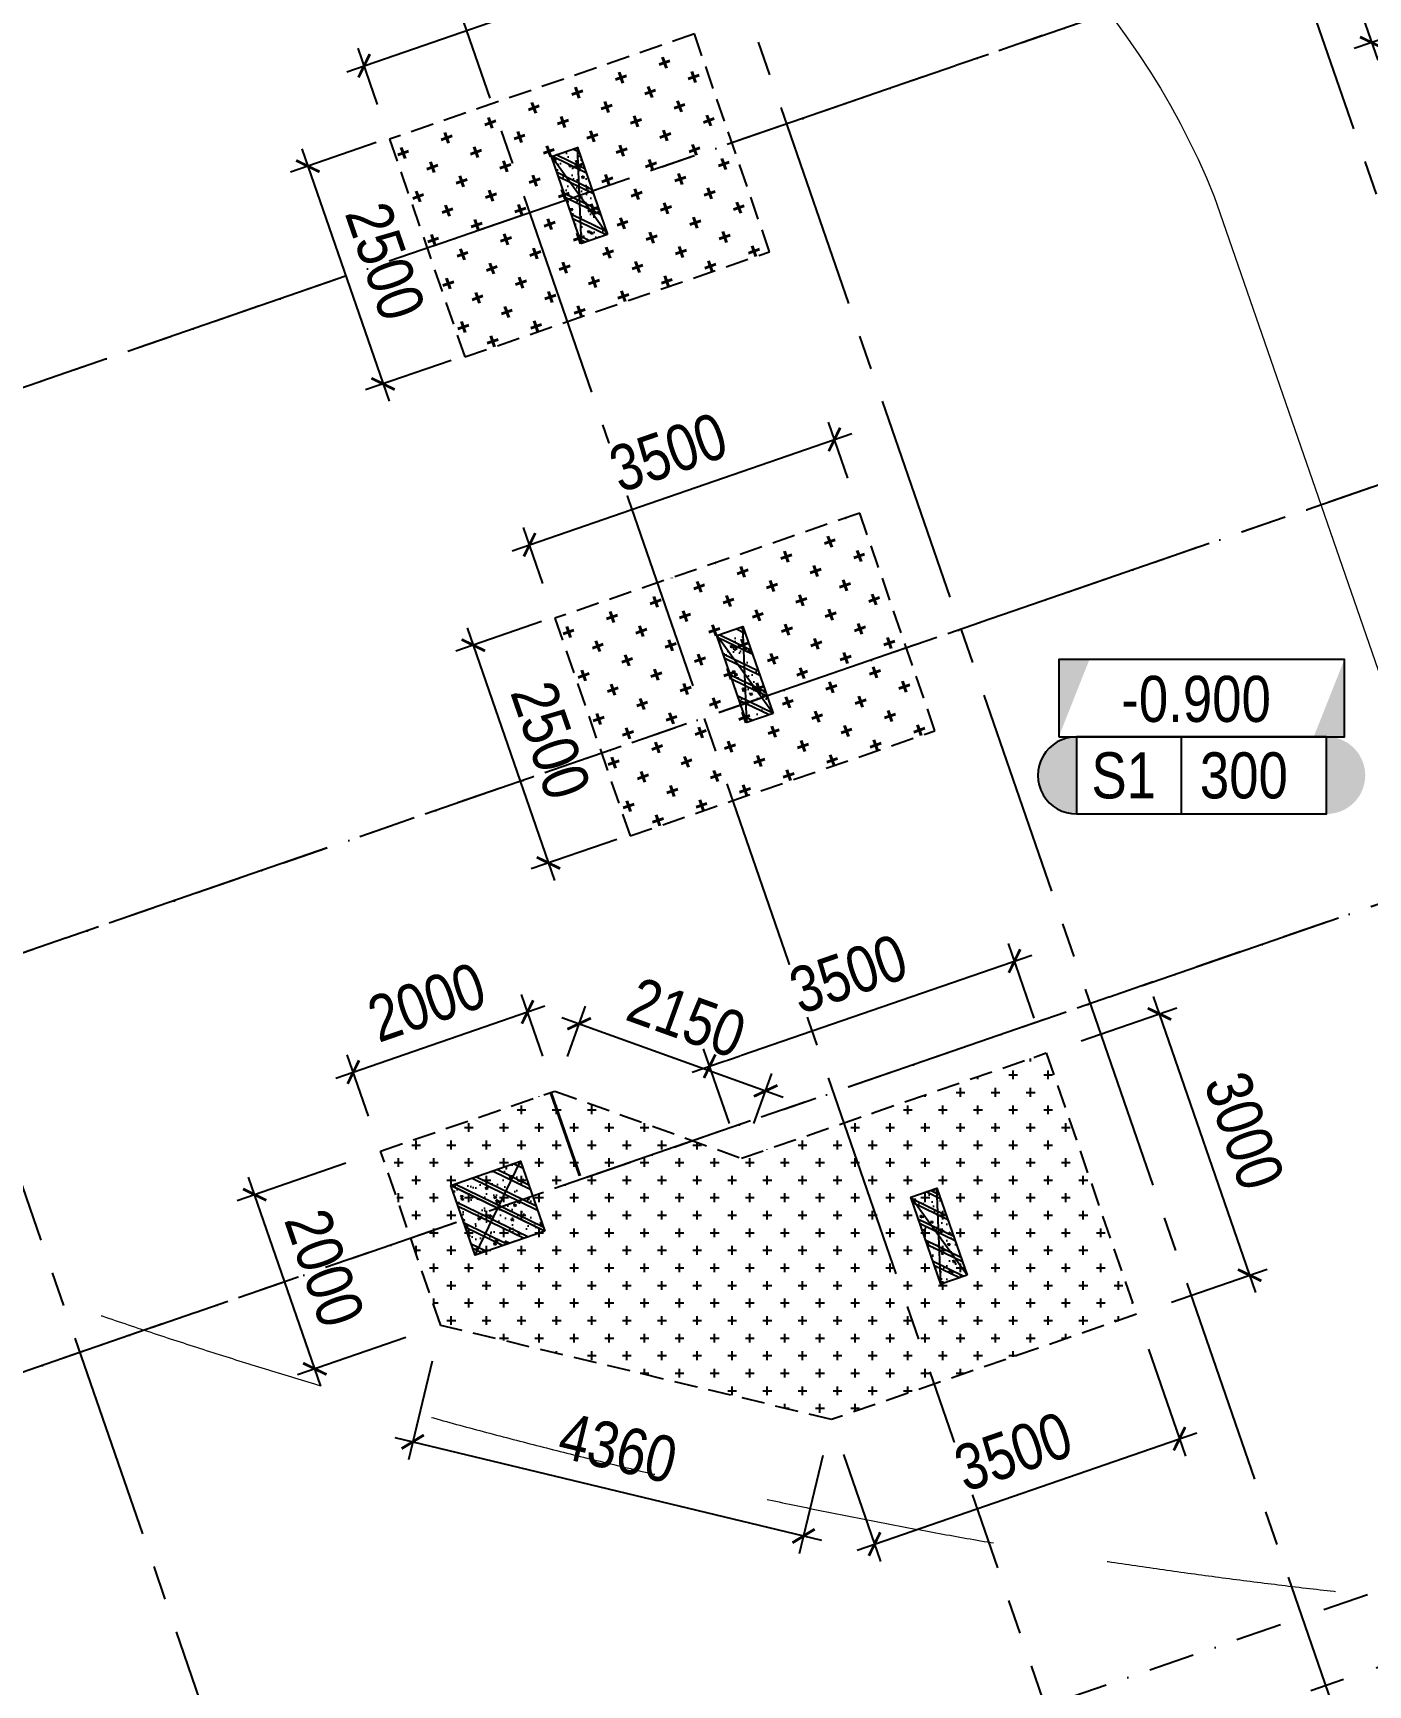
# Model space of a CAD drawing. Header units: millimetres. Extents: x -1534340 to 1713810, y -1348191 to 1114081.
# Drawn here: x 1263056 to 1277542, y -337043 to -319114 of the extents above; entities that cross this region are included whole.
import ezdxf
from ezdxf.enums import TextEntityAlignment as Align

# ---------------------------------------------------------------- set-up
doc = ezdxf.new("R2010")
doc.units = ezdxf.units.MM
doc.header["$LTSCALE"] = 100
doc.header["$PDMODE"] = 32
doc.header["$PDSIZE"] = 2.5
for name, pattern in [('CENTER2', [1.125, 0.75, -0.125, 0.125, -0.125]), ('DASHED', [4.5, 3, -1.5]), ('HIDDEN', [0.375, 0.25, -0.125]), ('xref.asix of  podium$0$xref.asix of  podium$0$DASHDOT', [1, 0.5, -0.25, 0, -0.25]), ('Xref.Asix of Basement B2$0$HIDDEN', [0.375, 0.25, -0.125])]:
    doc.linetypes.add(name, pattern=pattern)
for name, color, linetype, lineweight in [('0-Hatch', 250, 'Continuous', 40), ('KC-Tencaukien', 9, 'Continuous', 15), ('KT-Net thay', 7, 'Continuous', 15)]:
    doc.layers.add(name, color=color, linetype=linetype, lineweight=lineweight)
for name, color, linetype in [('0-khuat', 3, 'HIDDEN'), ('A-GLAZ', 135, 'Continuous'), ('ccu11-Khuat', 9, 'DASHED'), ('ccu11-Manh', 8, 'Continuous'), ('ccu12-Chidan', 9, 'Continuous'), ('ccu12-Hatch', 250, 'Continuous'), ('ccu12-Manh', 8, 'Continuous'), ('ccu12-Thay', 7, 'Continuous'), ('ccu12-Truc', 13, 'CENTER2'), ('KC2-DIM', 251, 'Continuous'), ('xref.asix of  podium$0$xref.asix of  podium$0$KT-Kich thuoc', 9, 'Continuous'), ('xref.asix of  podium$0$xref.asix of  podium$0$KT-Luoi truc South Tower', 8, 'xref.asix of  podium$0$xref.asix of  podium$0$DASHDOT'), ('Xref.Asix of Basement B2$0$Xref.Asix of Basement$0$KT-Net cot vach', 6, 'Continuous')]:
    doc.layers.add(name, color=color, linetype=linetype)
doc.layers.add('Xref.Asix of Basement B2$0$KT-Chi gioi XD', color=7, linetype='Xref.Asix of Basement B2$0$HIDDEN', true_color=0x0066cc)
doc.styles.add('Arial Narrow', font='ARIALN.TTF')
doc.dimstyles.new('ccu12-200', dxfattribs={"dimscale": 200, "dimtxt": 2.5, "dimasz": 1, "dimexe": 1, "dimexo": 2, "dimgap": 1, "dimtad": 1, "dimdec": 0, "dimrnd": 5, "dimdsep": 46, "dimtxsty": 'Arial Narrow', "dimblk": 'ARCHTICK', "dimcen": -1, "dimdle": 1, "dimclrd": 256, "dimclre": 256, "dimclrt": 3, "dimadec": 0, "dimazin": 2, "dimtfac": 0.1, "dimtdec": 0, "dimtmove": 0, "dimatfit": 1, "dimldrblk": 'ARCHTICK', "dimfxl": 1, "dimtvp": 0.8333333333333334, "dimtolj": 1, "dimtzin": 12, "dimarcsym": 0})
pattern_1 = [(49.99999999999999, (-650.0000000000126, 1049.999999999997), (286.9040730403014, -25.10085399303804), [30, -330]), (355, (-650.0000000000126, 1049.999999999997), (-55.50053344520001, 300.8768534800047), [24, -264]), (100.4514, (-626.0913280000126, 1047.908263999997), (231.4037526856086, 275.7758168243814), [25.496076, -280.4568448]), (46.18420000000001, (-650.0000000000126, 1129.999999999997), (426.8964194502578, -66.20760573160723), [45, -495]), (96.6356, (-614.4253020000125, 1124.482677199996), (373.8650822194813, 389.6471483601767), [38.2441152, -420.6852]), (351.1842, (-650.0000000000126, 1129.999999999997), (373.8647780534509, 389.6474403701299), [36, -396]), (21, (-610.0000000000126, 1109.999999999997), (238.7628208473847, -161.0475562661355), [30, -330]), (326.0000000000001, (-610.0000000000126, 1109.999999999997), (97.32613276863269, 290.0600180187412), [24, -264]), (71.4514, (-590.1031068000126, 1096.579357599996), (336.089051432596, 129.012198683981), [25.496076, -280.4568448]), (37.50000000000001, (-650.0000000000126, 1049.999999999997), (4.863942126916267, 133.1575415325246), [0, -260.8, 0, -268, 0, -265]), (7.499999999999999, (-650.0000000000126, 1049.999999999997), (105.2278149768594, 157.7646847529441), [0, -152.8, 0, -254.8, 0, -101]), (327.5, (-739.2000000000127, 1049.999999999997), (213.5289744689636, -9.021948693751902), [0, -100, 0, -312, 0, -414]), (317.5, (-779.2000000000127, 1049.999999999997), (233.2744677369545, 40.04199293292709), [0, -130, 0, -207.2, 0, -294]), (45, (-650.0000000000126, 1049.999999999997), (-120.2081528017131, 120.2081528017131), []), (45, (-650.0000000000126, 1098.999999999997), (-120.2081528017131, 120.2081528017131), [])]

# ---------------------------------------------------------------- blocks, each defined once
blk = doc.blocks.new('MBKC-T1-PN')
at = {"layer": '0-Hatch', "ltscale": 2}
h = blk.add_hatch(dxfattribs=at)
h.set_pattern_fill('CROSS', color=256, scale=1000, angle=109.047137953997, style=0)
h.set_pattern_definition([(109.0471379539969, (4070230.251413887, -6958881.857559492), (-317.8990851971258, 154.7261181275824), [124.9999999999992, -374.9999999999969]), (199.0471379539969, (4070268.93294342, -6958802.382788193), (-154.7261181275824, -317.8990851971258), [124.9999999999992, -374.9999999999968])])
h.paths.add_polyline_path([(37631.93768935371, -18374.9931042752), (34323.56126608094, -19517.20387376251), (35139.42582543287, -21880.32998567302), (38447.80224870611, -20738.1192161857)])
h = blk.add_hatch(dxfattribs=at)
h.set_pattern_fill('CROSS', color=256, scale=1000, angle=109.047137953997, style=0)
h.set_pattern_definition([(109.0471379539969, (4072025.154070977, -6964080.734788838), (-317.8990851971258, 154.7261181275824), [124.9999999999992, -374.9999999999969]), (199.0471379539969, (4072063.835600508, -6964001.260017539), (-154.7261181275824, -317.8990851971258), [124.9999999999992, -374.9999999999968])])
h.paths.add_polyline_path([(39426.840346443, -23573.87033362139), (36118.46392317023, -24716.08110310871), (36934.32848252216, -27079.20721501921), (40242.7049057954, -25936.9964455319)])
h = blk.add_hatch(dxfattribs=at)
h.set_pattern_fill('CROSS', color=256, scale=1000, angle=109.047137953997, style=0)
h.set_pattern_definition([(109.0471379539969, (-1047218.43611474, 306420.8296897365), (-8074.636764006995, 3930.043400440591), [3175, -9524.999999999998]), (199.047137953997, (-1046235.92526463, 308439.4888807382), (-3930.043400440591, -8074.636764006995), [3175, -9525])])
h.paths.add_polyline_path([(41450.18481637747, -29434.42258353927), (38141.8083931047, -30576.63335302658), (36117.59240115038, -29847.29776583618), (34227.09158785176, -30499.98963411467), (34879.78345612972, -32390.49044741387), (39120.84619552153, -33412.38457297534), (42429.22261879477, -32270.17380348803)])
at = {"layer": 'ccu12-Hatch', "ltscale": 0.5}
h = blk.add_hatch(dxfattribs=at)
h.set_pattern_fill('CROSS', color=256, scale=30)
h.set_pattern_definition([(0, (-1047218.43611474, 306420.8296897365), (190.5, 190.5), [95.25, -285.75]), (90, (-1047170.81111474, 306373.2046897365), (-190.5, 190.5), [95.25, -285.75])])
h.paths.add_polyline_path([(39120.84619552153, -33412.38457297534), (34879.78345612972, -32390.49044741387), (34227.09158785176, -30499.98963411467), (36117.59240115038, -29847.29776583618), (38141.8083931047, -30576.63335302658), (41450.18481637747, -29434.42258353927), (42429.22261879477, -32270.17380348803)])
at = {"layer": '0-khuat', "ltscale": 10}
for points in [[(38447.80224870611, -20738.1192161857), (37631.93768935371, -18374.9931042752), (34323.56126608094, -19517.20387376251), (35139.42582543287, -21880.32998567302)], [(40242.7049057954, -25936.9964455319), (39426.840346443, -23573.87033362139), (36118.46392317023, -24716.08110310871), (36934.32848252216, -27079.20721501921)], [(39120.84619552153, -33412.38457297534), (34879.78345612972, -32390.49044741387), (34227.09158785176, -30499.98963411467), (36117.59240115038, -29847.29776583618), (38141.8083931047, -30576.63335302658), (41450.18481637747, -29434.42258353927), (42429.22261879477, -32270.17380348803)]]:
    blk.add_lwpolyline(points, close=True, dxfattribs=at)
at = {"layer": 'ccu11-Khuat', "ltscale": 0.5, "elevation": -0.1248620286703281}
blk.add_lwpolyline([(100590.5864808073, -35426.61506945355), (55455.55192690738, -35426.61506945355, -0.3269618123751123), (50827.94980508671, -32029.33521380113), (46319.23951797537, -19000.21078809898, 0.4276624970093012), (30482.82222025329, -12597.84133938845), (15440.22126940242, -17787.66880758357, -0.1965409036496166), (11052.14983252855, -17540.17514300876, -0.04529122358984782), (3605.473727127304, -9503.081798993808), (-504.3626536345109, -3435.722267398494, -0.3990343803495413), (1771.304140177555, 352.6720043509267), (31190.7288702894, 10495.31749677, -0.1204403028230274), (42591.70211395179, 11817.81507882464), (58406.76826363965, 7707.460248947376, -0.2262547279600852), (60280.00056402339, 6012.837931064423), (65645.2552123724, -9495.342720050656, 0.2916469557633262), (69738.37575314008, -12326.61538209155), (89786.80552536738, -12326.61538209155)], format="xyb", dxfattribs=at)
at = {"layer": 'ccu12-Thay', "ltscale": 0.5, "elevation": -0.1248620286703281}
blk.add_lwpolyline([(100592.7780615496, -35676.61506945355), (55455.39655799186, -35676.61506945355, -0.3267809868965265), (50590.58009542292, -32107.86709642987), (46084.84347490547, -19087.33587578748, 0.427810969143063), (30575.27555690287, -12830.40478876728), (15521.75718290871, -18023.99886239826, -0.1981128104978065), (10911.61054585082, -17750.02456894092, -0.0454709095100691), (3402.789631705265, -9649.635404628643), (-737.5713195712306, -3537.212389550812, -0.4024491153328594), (1696.951964988839, 591.4787324376521), (31106.50964570185, 10730.72245935566)], format="xyb", dxfattribs=at)
blk = doc.blocks.new('Grid-ST-flat-3')
at = {"layer": 'ccu12-Truc', "ltscale": 30}
for p, q in [((340897.6132794917, -39806.04435974167), (359986.9050177329, -95097.55833493307)), ((335415.1609209012, -41698.85077767866), (354504.452659484, -96990.36475386203)), ((332626.6722212732, -42661.57128335355), (351715.9639600301, -97953.08526004129)), ((324450.2562037199, -45484.46361355274), (343539.5479429879, -100775.9775917197)), ((377787.2916931123, -66547.80383867014), (314639.5431473439, -88349.44587364572)), ((368131.1051668772, -76017.52440288517), (316532.3495662729, -93831.89823189395)), ((369534.392683656, -80082.1011514843), (317935.6370837544, -97896.47498025041)), ((362499.3874795341, -90794.44285003131), (320490.9257493084, -105297.7856638855))]:
    blk.add_line(p, q, dxfattribs=at)
blk = doc.blocks.new('*U152')
h = blk.add_hatch()
h.set_pattern_fill('VATLIEU04', color=250, scale=40, style=0, pattern_type=2)
h.set_pattern_definition(pattern_1)
h.paths.add_polyline_path([(-475, -474.9999999999998), (-175.0000000000028, -474.9999999999999), (-175.0000000000126, 524.9999999999969), (-475.0000000000097, 524.999999999997)])
at = {"color": 6, "ltscale": 0.25}
blk.add_lwpolyline([(-475, -474.9999999999998), (-175.0000000000028, -474.9999999999999), (-175.0000000000126, 524.9999999999969), (-475.0000000000097, 524.999999999997)], close=True, dxfattribs=at)
at = {"layer": 'Defpoints', "linetype": 'ByBlock', "ltscale": 30}
for p, q in [((-175.0000000000028, -474.9999999999999), (-475.0000000000097, 524.999999999997)), ((-475, -474.9999999999998), (-175.0000000000126, 524.9999999999969))]:
    blk.add_line(p, q, dxfattribs=at)
blk = doc.blocks.new('*U343')
h = blk.add_hatch()
h.set_pattern_fill('VATLIEU04', color=250, scale=40, style=0, pattern_type=2)
h.set_pattern_definition([(49.99999999999999, (-150.0000000000078, 849.9999999999998), (286.9040730403014, -25.10085399303804), [30, -330]), (355, (-150.0000000000078, 849.9999999999998), (-55.50053344520001, 300.8768534800047), [24, -264]), (100.4514, (-126.0913280000078, 847.9082639999995), (231.4037526856086, 275.7758168243814), [25.496076, -280.4568448]), (46.18420000000001, (-150.0000000000078, 929.9999999999998), (426.8964194502578, -66.20760573160723), [45, -495]), (96.6356, (-114.4253020000077, 924.4826771999994), (373.8650822194813, 389.6471483601767), [38.2441152, -420.6852]), (351.1842, (-150.0000000000078, 929.9999999999998), (373.8647780534509, 389.6474403701299), [36, -396]), (21, (-110.0000000000078, 909.9999999999998), (238.7628208473847, -161.0475562661355), [30, -330]), (326.0000000000001, (-110.0000000000078, 909.9999999999998), (97.32613276863269, 290.0600180187412), [24, -264]), (71.4514, (-90.10310680000777, 896.5793575999994), (336.089051432596, 129.012198683981), [25.496076, -280.4568448]), (37.50000000000001, (-150.0000000000078, 849.9999999999998), (4.863942126916267, 133.1575415325246), [0, -260.8, 0, -268, 0, -265]), (7.499999999999999, (-150.0000000000078, 849.9999999999998), (105.2278149768594, 157.7646847529441), [0, -152.8, 0, -254.8, 0, -101]), (327.5, (-239.2000000000078, 849.9999999999998), (213.5289744689636, -9.021948693751902), [0, -100, 0, -312, 0, -414]), (317.5, (-279.2000000000078, 849.9999999999998), (233.2744677369545, 40.04199293292709), [0, -130, 0, -207.2, 0, -294]), (45, (-150.0000000000078, 849.9999999999998), (-120.2081528017131, 120.2081528017131), []), (45, (-150.0000000000078, 898.9999999999998), (-120.2081528017131, 120.2081528017131), [])])
h.paths.add_polyline_path([(-475, -474.9999999999998), (325, -474.9999999999999), (324.9999999999922, 324.9999999999998), (-475.0000000000078, 325)])
at = {"color": 6, "ltscale": 0.25}
blk.add_lwpolyline([(-475, -474.9999999999998), (325, -474.9999999999999), (324.9999999999922, 324.9999999999998), (-475.0000000000078, 325)], close=True, dxfattribs=at)
at = {"layer": 'Defpoints', "linetype": 'ByBlock', "ltscale": 30}
for p, q in [((325, -474.9999999999999), (-475.0000000000078, 325)), ((-475, -474.9999999999998), (324.9999999999922, 324.9999999999998))]:
    blk.add_line(p, q, dxfattribs=at)
blk = doc.blocks.new('*U153')
h = blk.add_hatch()
h.set_pattern_fill('VATLIEU04', color=250, scale=40, style=0, pattern_type=2)
h.set_pattern_definition(pattern_1)
h.paths.add_polyline_path([(-475, -474.9999999999998), (-175.0000000000028, -474.9999999999999), (-175.0000000000126, 524.9999999999969), (-475.0000000000097, 524.999999999997)])
at = {"color": 6, "ltscale": 0.25}
blk.add_lwpolyline([(-475, -474.9999999999998), (-175.0000000000028, -474.9999999999999), (-175.0000000000126, 524.9999999999969), (-475.0000000000097, 524.999999999997)], close=True, dxfattribs=at)
at = {"layer": 'Defpoints', "linetype": 'ByBlock', "ltscale": 30}
for p, q in [((-175.0000000000028, -474.9999999999999), (-475.0000000000097, 524.999999999997)), ((-475, -474.9999999999998), (-175.0000000000126, 524.9999999999969))]:
    blk.add_line(p, q, dxfattribs=at)
blk = doc.blocks.new('MBDV-B1-T1-PN')
at = {"layer": 'Xref.Asix of Basement B2$0$Xref.Asix of Basement$0$KT-Net cot vach', "linetype": 'ByBlock', "xscale": -0.9999999999999998, "rotation": 19.04713796363401}
for name, p in [('*U152', (36086.63405340654, -20257.35522349761)), ('*U153', (37881.53671049583, -25456.2324528438)), ('*U343', (35403.31796658295, -31072.47629107628)), ('*U152', (39986.46793635678, -31553.09754944965))]:
    blk.add_blockref(name, p, dxfattribs=at)
blk = doc.blocks.new('ccu11-cmb-flat-8')
at = {"layer": 'ccu12-Chidan', "color": 7}
blk.add_lwpolyline([(0, 0), (1549.76089105694, 0), (1549.76089105694, 418.967561994592), (0, 418.967561994592)], close=True, dxfattribs=at)
at = {"layer": 'ccu12-Chidan'}
for points in [[(0, 0), (166.3698098819586, 418.967561994592), (0, 418.967561994592)], [(1549.76089105694, 418.967561994592), (1383.391081174981, 0), (1549.76089105694, 0)]]:
    blk.add_solid(points, dxfattribs=at)
at = {"layer": 'ccu12-Chidan', "color": 31, "style": 'Arial Narrow', "width": 0.8}
blk.add_attdef('+100.00', text='', height=250, dxfattribs=at).set_placement((745.1558620325814, 205.5562299680314), align=Align.MIDDLE_CENTER)
blk = doc.blocks.new('ccu11-chieudaysan-flat-2')
at = {"layer": 'ccu12-Chidan'}
for points in [[(-568.9677828538697, -2.619344741106033e-10), (-568.9677828538697, 418.9675619945338, 1)], [(787.9355657075066, 418.9675619945338), (787.9355657075066, -2.619344741106033e-10, 1)]]:
    blk.add_hatch(color=8, dxfattribs=at).paths.add_polyline_path(points)
at = {"layer": 'ccu12-Chidan', "color": 7}
blk.add_line((0, 0), (0, 418.9675619945629), dxfattribs=at)
blk.add_lwpolyline([(-568.9677828541026, 0), (787.9355657075066, 0), (787.9355657075066, 418.9675619945629), (-568.9677828541026, 418.9675619945629)], close=True, dxfattribs=at)
blk.add_arc((-568.9677828541026, 209.4837809972232), 209.4837809973396, 90, 270.0000604044855, dxfattribs=at)
at = {"layer": 'ccu12-Chidan', "color": 31, "style": 'Arial Narrow', "width": 0.7}
for tag, p in [('S00', (-488.0154019014444, 209.4837809972232)), ('200', (99.99999999976717, 209.4837809972232))]:
    blk.add_attdef(tag, text='', height=250, dxfattribs=at).set_placement(p, align=Align.MIDDLE_LEFT)
blk = doc.blocks.new('_ARCHTICK')
at = {"color": 0, "linetype": 'ByBlock', "const_width": 0.15}
blk.add_lwpolyline([(-0.5, -0.5), (0.5, 0.5)], dxfattribs=at)
blk = doc.blocks.new('*D1314')
at = {"layer": 'Defpoints', "color": 0, "ltscale": 0.5, "transparency": 16777216}
for p in [(1277885.144258589, -316468.8989815934), (1278701.008817941, -318832.0250935039), (1277582.722923184, -319218.1110599518)]:
    blk.add_point(p, dxfattribs=at)
at = {"layer": 'KC2-DIM', "lineweight": -2, "ltscale": 0.5, "transparency": 16777216}
for p, q in [((1277507.044080683, -316599.4373110897), (1276577.808274879, -316920.2541127893)), ((1276701.589199084, -316665.9348590884), (1277647.992087932, -319407.1611489046)), ((1278322.908640035, -318962.5634230002), (1277393.672834231, -319283.3802246999))]:
    blk.add_line(p, q, dxfattribs=at)
at = {"layer": 'KC2-DIM', "lineweight": -2, "ltscale": 0.5, "transparency": 16777216, "xscale": 200, "yscale": 200, "zscale": 200}
for p, rotation in [((1276766.858363832, -316854.9849480412), 109.0471312622707), ((1277582.722923184, -319218.1110599518), 289.0471312622706)]:
    blk.add_blockref('_ARCHTICK', p, dxfattribs=dict(at, rotation=rotation))
at = {"layer": 'KC2-DIM', "color": 3, "ltscale": 0.5, "transparency": 16777216, "insert": (1277605.150404325, -317887.9671581196), "char_height": 500, "attachment_point": 5, "rotation": 289.0471312622707, "style": 'Arial Narrow', "bg_fill": 3, "box_fill_scale": 1.1, "bg_fill_color": 256, "bg_fill_true_color": 13158600, "bg_fill_transparency": 0}
blk.add_mtext('\\A1;2500', dxfattribs=at)
blk = doc.blocks.new('*D1327')
at = {"layer": 'Defpoints', "color": 0, "ltscale": 0.5, "transparency": 16777216}
for p in [(1269957.446165021, -318326.8680036126), (1270232.808776052, -319124.446869547), (1266924.432352779, -320266.6576390344)]:
    blk.add_point(p, dxfattribs=at)
at = {"layer": 'KC2-DIM', "lineweight": -2, "ltscale": 0.5, "transparency": 16777216}
for p, q in [((1270102.270402396, -318746.3467068874), (1269892.176978193, -318137.8179222827)), ((1266460.019660418, -319534.3479599277), (1270146.49624635, -318261.5988167847)), ((1266793.893979123, -319888.5574763747), (1266583.80055492, -319280.02869177))]:
    blk.add_line(p, q, dxfattribs=at)
at = {"layer": 'KC2-DIM', "lineweight": -2, "ltscale": 0.5, "transparency": 16777216, "xscale": 200, "yscale": 200, "zscale": 200}
for p, rotation in [((1269957.446165021, -318326.8680036126), 19.0471379540058), ((1266649.069741748, -319469.0787730999), 199.0471379540058)]:
    blk.add_blockref('_ARCHTICK', p, dxfattribs=dict(at, rotation=rotation))
at = {"layer": 'KC2-DIM', "color": 3, "ltscale": 0.5, "transparency": 16777216, "insert": (1268154.677057244, -318467.6136448923), "char_height": 500, "attachment_point": 5, "rotation": 19.047137954005798, "style": 'Arial Narrow', "bg_fill": 3, "box_fill_scale": 1.1, "bg_fill_color": 256, "bg_fill_true_color": 13158600, "bg_fill_transparency": 0}
blk.add_mtext('\\A1;3500', dxfattribs=at)
blk = doc.blocks.new('*D1328')
at = {"layer": 'Defpoints', "color": 0, "ltscale": 0.5, "transparency": 16777216}
for p in [(1267156.552164248, -320172.9253741044), (1267972.4167236, -322536.0514860147), (1266854.130828843, -322922.1374524626)]:
    blk.add_point(p, dxfattribs=at)
at = {"layer": 'KC2-DIM', "lineweight": -2, "ltscale": 0.5, "transparency": 16777216}
for p, q in [((1266778.451986342, -320303.4637036007), (1265849.216180539, -320624.2805053004)), ((1265972.997104743, -320369.9612515994), (1266919.399993591, -323111.1875414155)), ((1267594.316545694, -322666.589815511), (1266665.08073989, -322987.4066172108))]:
    blk.add_line(p, q, dxfattribs=at)
at = {"layer": 'KC2-DIM', "lineweight": -2, "ltscale": 0.5, "transparency": 16777216, "xscale": 200, "yscale": 200, "zscale": 200}
for p, rotation in [((1266038.266269491, -320559.0113405523), 109.0471312622707), ((1266854.130828843, -322922.1374524626), 289.0471312622706)]:
    blk.add_blockref('_ARCHTICK', p, dxfattribs=dict(at, rotation=rotation))
at = {"layer": 'KC2-DIM', "color": 3, "ltscale": 0.5, "transparency": 16777216, "insert": (1266876.558309984, -321591.9935506305), "char_height": 500, "attachment_point": 5, "rotation": 289.0471312622707, "style": 'Arial Narrow', "bg_fill": 3, "box_fill_scale": 1.1, "bg_fill_color": 256, "bg_fill_true_color": 13158600, "bg_fill_transparency": 0}
blk.add_mtext('\\A1;2500', dxfattribs=at)
blk = doc.blocks.new('*D1329')
at = {"layer": 'Defpoints', "color": 0, "ltscale": 0.5, "transparency": 16777216}
for p in [(1271752.34882211, -323525.7452329589), (1272027.711433141, -324323.3240988933), (1268719.335009868, -325465.5348683806)]:
    blk.add_point(p, dxfattribs=at)
at = {"layer": 'KC2-DIM', "lineweight": -2, "ltscale": 0.5, "transparency": 16777216}
for p, q in [((1271897.173059485, -323945.2239362336), (1271687.079635282, -323336.695151629)), ((1268254.922317507, -324733.2251892741), (1271941.39890344, -323460.4760461311)), ((1268588.796636213, -325087.4347057209), (1268378.70321201, -324478.9059211164))]:
    blk.add_line(p, q, dxfattribs=at)
at = {"layer": 'KC2-DIM', "lineweight": -2, "ltscale": 0.5, "transparency": 16777216, "xscale": 200, "yscale": 200, "zscale": 200}
for p, rotation in [((1271752.34882211, -323525.7452329589), 19.0471379540058), ((1268443.972398837, -324667.9560024462), 199.0471379540058)]:
    blk.add_blockref('_ARCHTICK', p, dxfattribs=dict(at, rotation=rotation))
at = {"layer": 'KC2-DIM', "color": 3, "ltscale": 0.5, "transparency": 16777216, "insert": (1269949.579714334, -323666.4908742387), "char_height": 500, "attachment_point": 5, "rotation": 19.047137954005798, "style": 'Arial Narrow', "bg_fill": 3, "box_fill_scale": 1.1, "bg_fill_color": 256, "bg_fill_true_color": 13158600, "bg_fill_transparency": 0}
blk.add_mtext('\\A1;3500', dxfattribs=at)
blk = doc.blocks.new('*D1330')
at = {"layer": 'Defpoints', "color": 0, "ltscale": 0.5, "transparency": 16777216}
for p in [(1268951.454821337, -325371.8026034505), (1269767.319380689, -327734.9287153609), (1268649.033485933, -328121.0146818087)]:
    blk.add_point(p, dxfattribs=at)
at = {"layer": 'KC2-DIM', "lineweight": -2, "ltscale": 0.5, "transparency": 16777216}
for p, q in [((1268573.354643431, -325502.3409329468), (1267644.118837628, -325823.1577346464)), ((1267767.899761833, -325568.8384809455), (1268714.302650681, -328310.0647707616)), ((1269389.219202784, -327865.4670448572), (1268459.98339698, -328186.2838465568))]:
    blk.add_line(p, q, dxfattribs=at)
at = {"layer": 'KC2-DIM', "lineweight": -2, "ltscale": 0.5, "transparency": 16777216, "xscale": 200, "yscale": 200, "zscale": 200}
for p, rotation in [((1267833.168926581, -325757.8885698983), 109.0471312622707), ((1268649.033485933, -328121.0146818087), 289.0471312622706)]:
    blk.add_blockref('_ARCHTICK', p, dxfattribs=dict(at, rotation=rotation))
at = {"layer": 'KC2-DIM', "color": 3, "ltscale": 0.5, "transparency": 16777216, "insert": (1268671.460967074, -326790.8707799765), "char_height": 500, "attachment_point": 5, "rotation": 289.0471312622707, "style": 'Arial Narrow', "bg_fill": 3, "box_fill_scale": 1.1, "bg_fill_color": 256, "bg_fill_true_color": 13158600, "bg_fill_transparency": 0}
blk.add_mtext('\\A1;2500', dxfattribs=at)
blk = doc.blocks.new('*D1354')
at = {"layer": 'Defpoints', "color": 0, "ltscale": 0.5, "transparency": 16777216}
for p in [(1266827.96267455, -331249.4433993865), (1265461.010408012, -331721.3811115614), (1267480.654542828, -333139.9442126858)]:
    blk.add_point(p, dxfattribs=at)
at = {"layer": 'KC2-DIM', "lineweight": -2, "ltscale": 0.5, "transparency": 16777216}
for p, q in [((1266449.86251189, -331379.9817730421), (1265271.960326682, -331786.6502983892)), ((1266178.971463118, -333800.9320061906), (1265395.741221184, -331532.3310302316)), ((1267102.554380168, -333270.4825863414), (1265924.65219496, -333677.1511116885))]:
    blk.add_line(p, q, dxfattribs=at)
at = {"layer": 'KC2-DIM', "lineweight": -2, "ltscale": 0.5, "transparency": 16777216, "xscale": 200, "yscale": 200, "zscale": 200}
for p, rotation in [((1265461.010408012, -331721.3811115614), 109.0471379539878), ((1266113.70227629, -333611.8819248608), 289.0471379539878)]:
    blk.add_blockref('_ARCHTICK', p, dxfattribs=dict(at, rotation=rotation))
at = {"layer": 'KC2-DIM', "color": 3, "ltscale": 0.5, "transparency": 16777216, "insert": (1266217.716085615, -332518.0506220711), "char_height": 500, "attachment_point": 5, "rotation": 289.04713795398783, "style": 'Arial Narrow', "bg_fill": 3, "box_fill_scale": 1.1, "bg_fill_color": 256, "bg_fill_true_color": 13158600, "bg_fill_transparency": 0}
blk.add_mtext('\\A1;2000', dxfattribs=at)
blk = doc.blocks.new('*D1357')
at = {"layer": 'Defpoints', "color": 0, "ltscale": 0.5, "transparency": 16777216}
for p in [(1267480.654542828, -333139.9442126857), (1271721.71728222, -334161.8383382473), (1271417.115336947, -335425.9966577126)]:
    blk.add_point(p, dxfattribs=at)
at = {"layer": 'KC2-DIM', "lineweight": -2, "ltscale": 0.5, "transparency": 16777216}
for p, q in [((1267386.955220522, -333528.8149328479), (1267129.202936403, -334598.5378922322)), ((1266981.617237474, -334357.2528709983), (1271611.550697028, -335472.8463188654)), ((1271628.017959914, -334550.7090584094), (1271370.265675794, -335620.4320177936))]:
    blk.add_line(p, q, dxfattribs=at)
at = {"layer": 'KC2-DIM', "lineweight": -2, "ltscale": 0.5, "transparency": 16777216, "xscale": 200, "yscale": 200, "zscale": 200}
for p, rotation in [((1267176.052597555, -334404.1025321511), 166.4526828752189), ((1271417.115336947, -335425.9966577126), 346.4526828752188)]:
    blk.add_blockref('_ARCHTICK', p, dxfattribs=dict(at, rotation=rotation))
at = {"layer": 'KC2-DIM', "color": 3, "ltscale": 0.5, "transparency": 16777216, "insert": (1269403.234057075, -334472.4306280623), "char_height": 500, "attachment_point": 5, "rotation": 346.4526828752189, "style": 'Arial Narrow', "bg_fill": 3, "box_fill_scale": 1.1, "bg_fill_color": 256, "bg_fill_true_color": 13158600, "bg_fill_transparency": 0}
blk.add_mtext('\\A1;4360', dxfattribs=at)
blk = doc.blocks.new('*D1358')
at = {"layer": 'Defpoints', "color": 0, "ltscale": 0.5, "transparency": 16777216}
for p in [(1275030.093705493, -333019.6275687598), (1271721.717282219, -334161.8383382472), (1275496.530459984, -334370.6464898981)]:
    blk.add_point(p, dxfattribs=at)
at = {"layer": 'KC2-DIM', "lineweight": -2, "ltscale": 0.5, "transparency": 16777216}
for p, q in [((1275160.632079148, -333397.7277314196), (1275561.799646811, -334559.696571228)), ((1271999.10395538, -335578.1264462133), (1275685.580541313, -334305.3773030703)), ((1271852.255655875, -334539.938500907), (1272253.423223538, -335701.9073407153))]:
    blk.add_line(p, q, dxfattribs=at)
at = {"layer": 'KC2-DIM', "lineweight": -2, "ltscale": 0.5, "transparency": 16777216, "xscale": 200, "yscale": 200, "zscale": 200}
for p, rotation in [((1275496.530459984, -334370.6464898981), 19.04713795400332), ((1272188.15403671, -335512.8572593855), 199.0471379540033)]:
    blk.add_blockref('_ARCHTICK', p, dxfattribs=dict(at, rotation=rotation))
at = {"layer": 'KC2-DIM', "color": 3, "ltscale": 0.5, "transparency": 16777216, "insert": (1273693.761352207, -334511.3921311777), "char_height": 500, "attachment_point": 5, "rotation": 19.04713795400332, "style": 'Arial Narrow', "bg_fill": 3, "box_fill_scale": 1.1, "bg_fill_color": 256, "bg_fill_true_color": 13158600, "bg_fill_transparency": 0}
blk.add_mtext('\\A1;3500', dxfattribs=at)
blk = doc.blocks.new('*D1359')
at = {"layer": 'Defpoints', "color": 0, "ltscale": 0.5, "transparency": 16777216}
for p in [(1275279.478661401, -329759.7656901291), (1274051.055903075, -330183.8763488111), (1275030.093705493, -333019.6275687599)]:
    blk.add_point(p, dxfattribs=at)
at = {"layer": 'KC2-DIM', "lineweight": -2, "ltscale": 0.5, "transparency": 16777216}
for p, q in [((1274429.156065735, -330053.3379751555), (1275468.528742731, -329694.4965033013)), ((1276323.785650647, -332784.5669914077), (1275214.209474574, -329570.7156087992)), ((1275408.193868152, -332889.0891951043), (1276447.566545149, -332530.24772325))]:
    blk.add_line(p, q, dxfattribs=at)
at = {"layer": 'KC2-DIM', "lineweight": -2, "ltscale": 0.5, "transparency": 16777216, "xscale": 200, "yscale": 200, "zscale": 200}
for p, rotation in [((1275279.478661401, -329759.7656901291), 109.0471379539945), ((1276258.516463819, -332595.5169100778), 289.0471379539944)]:
    blk.add_blockref('_ARCHTICK', p, dxfattribs=dict(at, rotation=rotation))
at = {"layer": 'KC2-DIM', "color": 3, "ltscale": 0.5, "transparency": 16777216, "insert": (1276199.357306074, -331029.0604039637), "char_height": 500, "attachment_point": 5, "rotation": 289.0471379539944, "style": 'Arial Narrow', "bg_fill": 3, "box_fill_scale": 1.1, "bg_fill_color": 256, "bg_fill_true_color": 13158600, "bg_fill_transparency": 0}
blk.add_mtext('\\A1;3000', dxfattribs=at)
blk = doc.blocks.new('*D1360')
at = {"layer": 'Defpoints', "color": 0, "ltscale": 0.5, "transparency": 16777216}
for p in [(1268422.150024378, -329738.4892010455), (1268718.463487848, -330596.7515311082), (1266827.96267455, -331249.4433993867)]:
    blk.add_point(p, dxfattribs=at)
at = {"layer": 'KC2-DIM', "lineweight": -2, "ltscale": 0.5, "transparency": 16777216}
for p, q in [((1266342.59912975, -330456.4502561518), (1268611.200105708, -329673.2200142177)), ((1268587.925114193, -330218.6513684485), (1268356.88083755, -329549.4391197157)), ((1266697.424300894, -330871.3432367269), (1266466.380024252, -330202.1309879941))]:
    blk.add_line(p, q, dxfattribs=at)
at = {"layer": 'KC2-DIM', "lineweight": -2, "ltscale": 0.5, "transparency": 16777216, "xscale": 200, "yscale": 200, "zscale": 200}
for p, rotation in [((1268422.150024378, -329738.4892010455), 19.0471379540074), ((1266531.64921108, -330391.181069324), 199.0471379540074)]:
    blk.add_blockref('_ARCHTICK', p, dxfattribs=dict(at, rotation=rotation))
at = {"layer": 'KC2-DIM', "color": 3, "ltscale": 0.5, "transparency": 16777216, "insert": (1267328.318721589, -329634.4753917207), "char_height": 500, "attachment_point": 5, "rotation": 19.047137954007404, "style": 'Arial Narrow', "bg_fill": 3, "box_fill_scale": 1.1, "bg_fill_color": 256, "bg_fill_true_color": 13158600, "bg_fill_transparency": 0}
blk.add_mtext('\\A1;2000', dxfattribs=at)
blk = doc.blocks.new('*D1361')
at = {"layer": 'Defpoints', "color": 0, "ltscale": 0.5, "transparency": 16777216}
for p in [(1268718.463487848, -330596.7515311079), (1271006.164322641, -330594.8047814993), (1270742.679479802, -331326.0871182984)]:
    blk.add_point(p, dxfattribs=at)
at = {"layer": 'KC2-DIM', "lineweight": -2, "ltscale": 0.5, "transparency": 16777216}
for p, q in [((1268854.052951938, -330220.4331855177), (1269049.743062732, -329677.3100215137)), ((1268793.789157892, -329797.6744622639), (1271194.323495436, -330662.5995135443)), ((1270878.268943893, -330949.7687727082), (1271073.959054686, -330406.6456087042))]:
    blk.add_line(p, q, dxfattribs=at)
at = {"layer": 'KC2-DIM', "lineweight": -2, "ltscale": 0.5, "transparency": 16777216, "xscale": 200, "yscale": 200, "zscale": 200}
for p, rotation in [((1268981.948330687, -329865.4691943089), 160.1856437545125), ((1271006.164322641, -330594.8047814993), 340.1856437545125)]:
    blk.add_blockref('_ARCHTICK', p, dxfattribs=dict(at, rotation=rotation))
at = {"layer": 'KC2-DIM', "color": 3, "ltscale": 0.5, "transparency": 16777216, "insert": (1270148.386455939, -329801.8053375559), "char_height": 500, "attachment_point": 5, "rotation": 340.1856437545125, "style": 'Arial Narrow', "bg_fill": 3, "box_fill_scale": 1.1, "bg_fill_color": 256, "bg_fill_true_color": 13158600, "bg_fill_transparency": 0}
blk.add_mtext('\\A1;2150', dxfattribs=at)
blk = doc.blocks.new('*D1306')
at = {"layer": 'Defpoints', "color": 0, "ltscale": 0.5, "transparency": 16777216}
for p in [(1273706.554187519, -329186.038310534), (1274051.055903075, -330183.8763488112), (1270742.679479803, -331326.0871182985)]:
    blk.add_point(p, dxfattribs=at)
at = {"layer": 'KC2-DIM', "lineweight": -2, "ltscale": 0.5, "transparency": 16777216}
for p, q in [((1270209.127682916, -330393.5182668492), (1273895.604268849, -329120.7691237062)), ((1273920.51752942, -329805.7761861514), (1273641.285000691, -328996.9882292041)), ((1270612.141106147, -330947.9869556387), (1270332.908577418, -330139.1989986914))]:
    blk.add_line(p, q, dxfattribs=at)
at = {"layer": 'KC2-DIM', "lineweight": -2, "ltscale": 0.5, "transparency": 16777216, "xscale": 200, "yscale": 200, "zscale": 200}
for p, rotation in [((1273706.554187519, -329186.038310534), 19.0471379540058), ((1270398.177764246, -330328.2490800213), 199.0471379540058)]:
    blk.add_blockref('_ARCHTICK', p, dxfattribs=dict(at, rotation=rotation))
at = {"layer": 'KC2-DIM', "color": 3, "ltscale": 0.5, "transparency": 16777216, "insert": (1271903.785079743, -329326.7839518137), "char_height": 500, "attachment_point": 5, "rotation": 19.047137954005798, "style": 'Arial Narrow', "bg_fill": 3, "box_fill_scale": 1.1, "bg_fill_color": 256, "bg_fill_true_color": 13158600, "bg_fill_transparency": 0}
blk.add_mtext('\\A1;3500', dxfattribs=at)
blk = doc.blocks.new('xref.asix of  podium$0$xref.asix of  podium$0$Asix South Tower')
at = {"layer": 'xref.asix of  podium$0$xref.asix of  podium$0$KT-Luoi truc South Tower', "ltscale": 10}
for p, q in [((-37735.1456662789, 33218.88260197092), (-103274.1683006845, 10591.65765681572)), ((-47391.33219251409, 23749.16203775594), (-101381.3618817553, 5109.205298567424)), ((-45988.04467573389, 19684.58528915676), (-99978.07436427288, 1044.628550210968)), ((-52170.8187159393, 10095.27362513065), (-96381.50558299012, -5168.383296814049))]:
    blk.add_line(p, q, dxfattribs=at)
blk = doc.blocks.new('312')
at = {"layer": 'A-GLAZ', "elevation": -0.0003900927901394197}
for points in [[(1549381.671782451, -324451.9051583611), (1549381.671782451, -326351.9051569352), (1564094.889190754, -326351.9051569353), (1564841.607296713, -329815.5613203601, -0.4508459645649955), (1560035.895455955, -335451.9048447938), (1514900.386795966, -335451.9048447938, -0.3269245432215398), (1510225.339864169, -332020.3248463987), (1505717.224980614, -318992.9209985397, 0.4276918106004188), (1489946.169812741, -312619.6470241706), (1483985.984335237, -314675.9625780935)], [(1549481.671782451, -324551.9051583385), (1549481.671782451, -326251.9051569352), (1564175.628011929, -326251.9051569353), (1564940.108642664, -329797.9528921274, -0.4511126140275254), (1560036.774223511, -335551.9048447938), (1514900.324496042, -335551.9048447938, -0.3268516886257801), (1510130.390886214, -332051.7344377858), (1505623.465760334, -319027.7687129787, 0.4277510049414529), (1489983.146421403, -312712.6740344323), (1484018.61892988, -314770.4876207563)], [(1549581.671782451, -324651.9051583159), (1549581.671782451, -326151.9051569352), (1564256.366833104, -326151.9051569353), (1565038.602605558, -329780.3102175434, -0.4513714951595503), (1560037.644318549, -335651.9048447938), (1514900.262814992, -335651.9048447938, -0.3267809868965265), (1510035.446352423, -332083.1568717702), (1505529.709731905, -319062.6256511278, 0.427810969143063), (1490020.141813903, -312805.6945641076), (1484051.253524524, -314865.012663419)]]:
    blk.add_lwpolyline(points, format="xyb", dxfattribs=at)
at = {"layer": 'KT-Net thay', "elevation": -0.0003900927901394197}
blk.add_lwpolyline([(1470356.476802851, -317725.3143442814, 0.2439045336676132), (1477913.274494101, -320152.917462443), (1491140.185690091, -315592.797541359, -0.4300753487524684), (1502718.758598704, -320113.3322832688), (1506207.586487217, -330195.2337062185, 0.2618070915274689), (1514900.262814992, -335651.9048447938)], format="xyb", dxfattribs=at)
at = {"layer": 'Xref.Asix of Basement B2$0$KT-Chi gioi XD', "lineweight": 13, "ltscale": 100, "elevation": 5.81698447265444e-10, "flags": 128}
blk.add_lwpolyline([(1536926.640264262, -198350.2424992273), (1532230.491302837, -180477.3544005106), (1529880.439225305, -179665.453135843), (1520946.555464734, -186436.7923930833), (1497442.727665294, -204368.8174399087), (1473775.210144748, -221476.816780443, 0.6848770391189095), (1504207.768946995, -335272.7658475587), (1524578.328159441, -337428.6246088693), (1563007.448297967, -336214.0549381921), (1565857.79611658, -332567.4481481264)], format="xyb", close=True, dxfattribs=at)
at = {"layer": 'xref.asix of  podium$0$xref.asix of  podium$0$KT-Kich thuoc'}
blk.add_blockref('xref.asix of  podium$0$xref.asix of  podium$0$Asix South Tower', (1566004.720627273, -342122.3205197669), dxfattribs=at)

msp = doc.modelspace()

# ---------------------------------------------------------------- block references
for name, p in [('MBKC-T1-PN', (1232600.871086698, -300749.4537652719)), ('Grid-ST-flat-3', (923638.2882514866, -243129.7985158589))]:
    msp.add_blockref(name, p)
at = {"layer": 'ccu11-Manh'}
msp.add_blockref('MBDV-B1-T1-PN', (1232600.871086698, -300749.4537652719), dxfattribs=at)
at = {"layer": 'KC-Tencaukien'}
ref = msp.add_blockref('ccu11-cmb-flat-8', (1274186.60056881, -326751.7988517913), dxfattribs=dict(at, xscale=1.999999999999999, yscale=1.999999999999999, zscale=1.999999999999999))
ref.add_attrib('+100.00', '-0.900', dxfattribs={"layer": 'ccu12-Chidan', "color": 31, "height": 499.9999999999998, "style": 'Arial Narrow'}).set_placement((1275676.912292875, -326340.6863918554), align=Align.MIDDLE_CENTER)
ref = msp.add_blockref('ccu11-chieudaysan-flat-2', (1275517.393680342, -327589.7339778752), dxfattribs=dict(at, xscale=1.999999999999999, yscale=1.999999999999999, zscale=1.999999999999999))
ref.add_attrib('S00', 'S1', dxfattribs={"layer": 'ccu12-Chidan', "color": 31, "height": 499.9999999999998, "style": 'Arial Narrow'}).set_placement((1274541.362876539, -327170.7664158808), align=Align.MIDDLE_LEFT)
ref.add_attrib('200', '300', dxfattribs={"layer": 'ccu12-Chidan', "color": 31, "height": 499.9999999999998, "style": 'Arial Narrow'}).set_placement((1275717.393680341, -327170.7664158808), align=Align.MIDDLE_LEFT)

# ---------------------------------------------------------------- next in the draw order: dimensions: what is measured, and where the dimension line sits
at = {"layer": 'KC2-DIM', "ltscale": 0.5}
for p1, p2, distance, picture, middle in [((1277885.144258589, -316468.8989815935), (1278701.008817941, -318832.025093504), -1183.0577821476884, '*D1314', (1277605.150404325, -317887.9671581196)), ((1266924.432352779, -320266.6576390344), (1270232.808776052, -319124.4468695471), 843.7752158833893, '*D1327', (1268154.677057244, -318467.6136448923)), ((1268719.335009868, -325465.5348683806), (1272027.711433141, -324323.3240988933), 843.7752158833341, '*D1329', (1269949.579714334, -323666.4908742387)), ((1267480.654542828, -333139.9442126857), (1266827.96267455, -331249.4433993865), 1446.127139350614, '*D1354', (1266217.716085615, -332518.0506220711))]:
    dim = msp.add_aligned_dim(p1=p1, p2=p2, distance=distance, dimstyle='ccu12-200', override={"dimfxl": 150, "dimtfill": 1}, dxfattribs=at)
    dim.commit()
    dim.dimension.update_dxf_attribs({"geometry": picture, "text_midpoint": middle})

# ---------------------------------------------------------------- next in the draw order: dimensions: what is measured, and where the dimension line sits
for p1, p2, distance, picture, middle in [((1267156.552164248, -320172.9253741044), (1267972.4167236, -322536.0514860149), -1183.0577821476313, '*D1328', (1266876.558309984, -321591.9935506305)), ((1268951.454821337, -325371.8026034505), (1269767.319380689, -327734.928715361), -1183.05778214677, '*D1330', (1268671.460967074, -326790.8707799765)), ((1266827.96267455, -331249.4433993865), (1268718.463487848, -330596.751531108), 907.9735105375604, '*D1360', (1267328.318721589, -329634.4753917207)), ((1267480.654542828, -333139.9442126857), (1271721.71728222, -334161.8383382472), -1300.3378798365334, '*D1357', (1269403.234057075, -334472.4306280623))]:
    dim = msp.add_aligned_dim(p1=p1, p2=p2, distance=distance, dimstyle='ccu12-200', override={"dimfxl": 150, "dimtfill": 1}, dxfattribs=at)
    dim.commit()
    dim.dimension.update_dxf_attribs({"geometry": picture, "text_midpoint": middle})

# ---------------------------------------------------------------- next in the draw order: dimensions: what is measured, and where the dimension line sits
for p1, p2, distance, picture, middle in [((1268718.463487848, -330596.751531108), (1270742.679479803, -331326.0871182985), 777.3018194497347, '*D1361', (1270148.386455939, -329801.8053375559)), ((1271721.71728222, -334161.8383382472), (1275030.093705493, -333019.6275687599), -1429.2709229580864, '*D1358', (1273693.761352207, -334511.3921311777))]:
    dim = msp.add_aligned_dim(p1=p1, p2=p2, distance=distance, dimstyle='ccu12-200', override={"dimfxl": 150, "dimtfill": 1}, dxfattribs=at)
    dim.commit()
    dim.dimension.update_dxf_attribs({"geometry": picture, "text_midpoint": middle})

# ---------------------------------------------------------------- next in the draw order: dimensions: what is measured, and where the dimension line sits
dim = msp.add_aligned_dim(p1=(1275030.093705493, -333019.6275687599), p2=(1274051.055903075, -330183.8763488111), distance=-1299.5739009309111, dimstyle='ccu12-200', override={"dimfxl": 150, "dimtfill": 1}, dxfattribs=at)
dim.commit()
dim.dimension.update_dxf_attribs({"geometry": '*D1359', "text_midpoint": (1276199.357306074, -331029.0604039637)})

# ---------------------------------------------------------------- next in the draw order: dimensions: what is measured, and where the dimension line sits
dim = msp.add_aligned_dim(p1=(1270742.679479803, -331326.0871182985), p2=(1274051.055903075, -330183.8763488111), distance=1055.633545627345, dimstyle='ccu12-200', override={"dimfxl": 150, "dimtfill": 1}, dxfattribs=at)
dim.commit()
dim.dimension.update_dxf_attribs({"geometry": '*D1306', "text_midpoint": (1271903.785079743, -329326.7839518137)})

# ---------------------------------------------------------------- next in the draw order: block references
at = {"layer": 'ccu12-Manh'}
msp.add_blockref('312', (-226843.9959313669, -774.1646671993076), dxfattribs=at)

doc.saveas('drawing.dxf')
